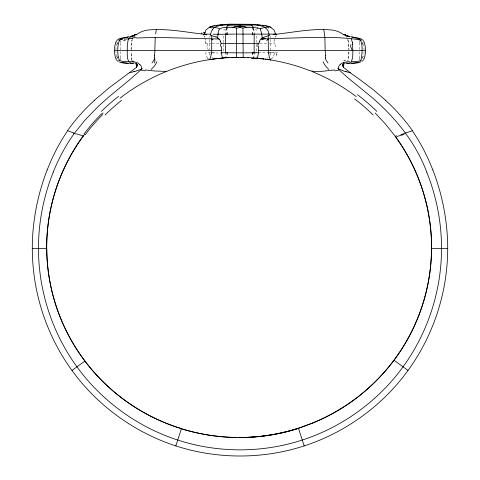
<?xml version="1.0" encoding="UTF-8"?>
<svg xmlns="http://www.w3.org/2000/svg" width="480" height="480" viewBox="0 0 480 480"><rect width="100%" height="100%" fill="white"/><g stroke="black" fill="none" stroke-linecap="round" stroke-linejoin="round"><path stroke-width="0.36" stroke-dasharray="2.4 1.8" d="M115.938 49.812L116.238 43.824M120.348 49.812L120.42 45.966A19.998 15.9 90 0 1 120.582 44.076L120.774 42.96M223.56 42.564L223.578 37.476A29.358 4.098 -90 0 1 223.608 35.496M256.632 44.4L256.614 49.488A29.358 4.368 90 0 1 256.584 51.468M131.094 49.392L131.28 44.232L131.976 40.254M131.094 49.878L131.322 43.83L132.21 39.576M348.906 51.69L348.042 60.354M359.652 51.69L359.58 54.906A19.998 15.9 90 0 1 359.418 56.802L359.226 57.912M364.062 51.69L363.774 56.964M348.906 52.11L348.678 56.964L347.664 61.47M209.808 39.546L209.85 48.882A27.3 20.13 90 0 0 210.168 52.656L205.758 52.758L205.974 54.708M274.092 43.932L274.248 42.378M274.17 53.88L274.254 52.752L269.37 52.656M274.164 53.964L274.038 54.75A9.522 7.884 12.8 0 1 272.838 57.366M223.902 30.282L224.112 29.238M256.272 56.73L256.224 56.988M363.528 58.206L363.354 58.824M274.68 40.17L274.824 39.63M116.49 42.594L116.67 41.988M276.27 35.394L275.604 37.236L275.514 36.24A23.22 23.052 -90 0 0 275.412 35.466M346.002 36.696L346.038 36.882M133.962 36.882L133.998 36.696M272.904 57.438L271.512 58.794M268.212 57.468L267.486 58.188M133.608 37.224L135.06 35.88M268.614 28.278L268.212 28.482M205.752 42.378L205.872 43.482L210.756 43.482M212.214 43.482L220.182 43.482M260.016 43.482L267.594 43.482M269.424 43.482L273.966 43.482M212.358 52.668L216.096 52.71M212.67 58.188L211.824 57.3M211.782 28.41L211.38 28.206M208.236 58.566A9.618 9.6 15.4 0 1 207.624 58.086L207.636 58.068A9.132 7.53 -11 0 0 208.158 58.572M207.588 58.02L207.108 57.432A9.654 7.896 -37.2 0 1 206.298 54.63M204.138 36.522L204.468 37.392L204.54 36.552A24.024 23.82 -90 0 1 204.69 35.328M203.97 36.09L203.73 35.406M363.33 41.988L363.51 42.594M116.646 58.824L116.472 58.206M347.79 39.576L348.654 43.632L348.906 49.392M205.188 39.63L205.332 40.17M256.062 29.238L256.278 30.282M348.024 40.254L348.678 43.83L348.906 49.878M131.958 60.354L131.094 51.69M131.868 59.958L131.094 52.11M359.226 42.96L359.412 44.076A19.998 15.9 -90 0 1 359.574 45.966L359.652 49.812M120.774 57.912L120.588 56.802A19.998 15.9 -90 0 1 120.426 54.906L120.348 51.69M363.762 43.824L364.062 49.812M116.226 56.964L115.938 51.69M205.872 43.482L205.902 43.932M270.372 39.546L270.324 48.882A27.3 20.298 -90 0 1 270.006 52.656M256.632 42.564L256.614 37.476A29.358 4.368 90 0 0 256.584 35.496M223.56 44.4L223.578 49.488A29.358 4.098 90 0 0 223.608 51.468M132.036 60.648A3.948 3.942 -72.6 0 1 131.988 60.348M131.898 40.236A7.71 7.704 73.9 0 1 132.09 39.618M127.866 34.68A38.286 1.86 19.5 0 1 128.346 34.89M358.98 40.416A6.828 4.95 88.1 0 1 359.748 42.81M133.758 37.08A13.794 13.734 -34.8 0 1 134.16 36.672M359.748 58.062A6.828 4.95 -88.1 0 1 359.028 60.366M120.972 60.366A6.828 4.95 88.1 0 1 120.252 58.062M120.252 42.81A6.828 4.95 -88.1 0 1 121.02 40.416M345.84 36.672A13.794 13.734 34.8 0 1 346.242 37.08M351.654 34.89A38.286 1.86 -19.5 0 1 352.134 34.68M347.91 39.618A7.71 7.704 -73.9 0 1 348.102 40.236M348.012 60.348A3.948 3.942 72.6 0 1 347.964 60.648M270.684 52.794A11.61 10.134 80.6 0 1 270.06 55.47M270.204 36.126A27.3 20.298 90 0 1 270.3 37.8M204.888 39.594A13.506 0.774 76.3 0 1 205.032 40.062M225.852 34.254A13.842 3.15 88.9 0 1 225.9 32.55M224.37 29.454A7.338 4.278 78.4 0 1 224.466 29.046M222.414 53.052A19.092 0.414 0.9 0 1 212.22 52.872M210.87 52.716A12.354 0.45 1.4 0 1 211.224 52.716M209.952 55.032A11.61 10.086 -80.8 0 1 209.484 52.8M254.862 26.754A7.542 1.338 26.8 0 1 255.156 26.844M225.9 54.414A13.842 3.15 -88.9 0 1 225.852 52.332M209.874 37.8A27.3 20.13 -90 0 1 209.976 36.126M254.346 52.356A13.842 3.276 88.9 0 1 254.292 54.474M254.436 52.584A17.91 0.378 -0.9 0 1 277.764 52.416M254.292 32.49A13.842 3.276 -88.9 0 1 254.34 34.224M255.708 29.046A7.338 4.332 -78.3 0 1 255.81 29.448M275.754 36.186A13.992 0.924 -77.2 0 1 275.862 36.066M208.626 50.136A16.92 4.56 -82 0 1 208.668 49.362M205.116 41.064A7.326 1.422 84.8 0 1 205.428 42.888M207.276 43.38A11.838 4.722 89.8 0 1 207.096 49.08M206.934 46.896A16.626 0.78 -87.8 0 1 206.958 46.284M205.236 39.072A26.772 0.414 66.2 0 1 205.416 39.456M276.894 53.67A16.632 4.092 82.3 0 1 276.696 56.328M275.664 46.788A11.856 1.926 89 0 1 275.616 44.52M273.9 41.838A7.32 2.196 -87.9 0 1 274.5 39.42M271.992 58.464A9.414 7.77 11.3 0 1 271.56 58.818M276.786 53.526A16.8 9.498 70.9 0 1 276.582 54.864"/><path stroke-width="0.72" d="M236.502 57.378L236.55 28.968L236.712 28.044L239.544 27.57M221.34 46.416L221.436 53.682L222.486 58.074M431.514 248.316L431.514 248.376A188.634 188.634 0 0 1 393.948 360.222A191.934 191.922 -25.1 0 1 312.996 422.874A191.934 191.91 -4.8 0 0 393.996 360.258A188.634 188.634 -2.7 0 0 431.568 248.376L447.708 248.376M432.846 169.992A220.374 220.374 0 0 1 447.054 232.104C448.386 248.352 447.642 264.744 445.11 280.848A210.732 210.732 0 0 1 425.016 342.666C415.188 362.058 402.252 379.854 386.856 395.208A210.732 210.732 0 0 1 334.26 433.41C314.91 443.322 293.982 450.114 272.502 453.48A210.732 210.732 0 0 1 207.498 453.474C186.018 450.12 165.096 443.316 145.74 433.416A210.732 210.732 0 0 1 93.15 395.202C77.742 379.86 64.818 362.058 54.978 342.672A210.732 210.732 0 0 1 34.896 280.842C32.346 264.744 31.632 248.352 32.934 232.104A220.374 220.374 0 0 1 47.154 169.992M239.832 27.564L239.904 24.516M136.998 65.694L137.01 64.746L135.96 63.828L137.052 65.358L136.704 66.642L137.01 64.746L136.452 64.092M258.606 46.416L258.6 52.284M254.1 53.076L254.106 52.812A29.364 4.32 -90 0 0 254.166 49.488L254.166 37.476A29.364 4.32 90 0 0 254.106 34.152L254.1 33.888M225.6 33.888L225.594 34.152A29.364 4.59 90 0 0 225.534 37.476L225.528 49.488A29.364 4.59 -90 0 0 225.588 52.818L225.6 53.076M242.796 57.396L243.138 57.402L243.186 55.032L242.946 28.056L245.724 27.498M219.156 39.21L218.586 38.664A11.208 7.944 87.6 0 0 217.896 38.166L217.704 37.266A24.414 18.294 90 0 1 217.992 34.308L235.29 34.098M243.138 57.402L243.498 57.366M338.586 68.658L338.562 69.192C346.926 77.538 356.466 84.63 365.544 92.178C392.016 113.34 414.69 140.052 426.756 172.086M218.952 38.994L155.208 37.38L154.794 52.332L154.302 55.446M211.65 53.418L211.758 35.694L210.402 35.334L210.612 34.152L203.808 34.098L204.408 34.128M253.842 56.73L253.77 57.192M258.78 43.986L259.272 41.844M155.622 33.882L156.342 29.526M225.858 30.282L225.948 29.724M136.2 67.188L137.028 65.358L136.524 63.966L137.028 65.358L136.332 66.972M218.124 33.582C217.758 25.428 227.76 27.834 233.04 27.432M204.24 34.344L205.992 29.952L209.514 27.162M117.456 44.1L117.726 42.768M362.274 58.11L362.544 56.778M343.026 65.694L343.476 63.966L342.972 65.358L343.296 66.642L342.99 64.746L344.04 63.828L342.948 65.358L343.8 67.188M227.982 25.554L227.7 24.702L226.806 24.306M253.632 57.87L253.728 57.438A8.352 3.51 84.1 0 0 253.752 57.228M119.856 39.672C116.958 44.73 117.042 56.436 119.886 61.2M175.812 445.926L181.398 428.742A194.49 194.484 0 0 0 236.508 437.502L236.676 437.49M343.296 64.428L342.972 65.358L343.668 66.972M47.124 169.986L51.57 159.372L56.496 149.25L61.866 139.668L67.65 130.692L74.4 133.272L85.356 119.67L98.172 106.494L108.732 96.99L129.264 80.106L142.326 68.568M117.36 60.66L117.576 61.224L119.28 60.69M362.658 40.182L362.406 39.648L360.756 40.164M53.244 172.086C58.752 158.382 65.748 145.254 74.4 133.272M259.776 58.458L257.376 58.218L258.582 52.71L244.338 52.866M132.708 38.376L128.73 38.796L128.148 40.11L127.32 44.916L127.236 54.156L127.668 58.764L128.73 61.608L130.962 63.258L133.386 63.114M346.656 63.144C349.644 64.398 351.768 60.342 355.032 61.572C357.084 61.272 360.456 61.812 361.14 59.43C362.292 53.508 362.898 43.68 360.168 39.666M116.502 40.56C113.808 46.47 113.808 54.408 116.502 60.312M128.874 38.544L130.962 36.516L133.206 36.126M363.498 60.312C366.192 54.408 366.192 46.47 363.498 40.56M351.306 61.554C353.742 56.682 352.488 50.142 352.668 44.718M212.31 29.814L212.016 30.276A12.87 12.804 89.1 0 0 210.69 34.164M226.938 27.078L227.364 26.52M84.54 134.304L83.364 135.882A188.604 188.598 67.7 0 0 46.698 247.434L46.752 248.376A188.652 188.652 0 0 0 84.936 361.038A192.108 192.066 -0.5 0 0 181.428 428.628M137.064 66.552L136.704 66.96M343.548 64.092L342.99 64.746L343.002 65.694M136.602 67.068L136.278 67.404M262.74 37.752L260.814 39.21A7.026 5.016 -87.5 0 0 259.32 41.874M101.904 114.222L103.098 113.028M135.648 68.01L109.176 87.792L94.422 100.248M343.038 64.728L344.148 63.816M136.296 34.836C139.542 32.118 143.64 30.612 147.804 30.042C167.52 28.08 187.218 32.538 206.766 34.548M119.988 98.202C146.166 77.754 177.726 64.296 210.582 59.466M71.952 370.47L84.912 361.056A188.652 188.646 -65.2 0 1 46.704 248.376L32.286 248.376M133.548 63.144L131.928 63.474L130.188 63.126M130.188 36.738L131.826 36.072L133.194 36.24M246.426 27.474A16.086 4.41 9.9 0 1 246.696 27.456L255.006 27.636L260.322 28.788L263.844 27.642L268.662 27.18M210.372 59.28L209.94 59.562M209.562 27.588L210.012 27.366M346.806 36.24L348.174 36.072L349.812 36.738M120.306 39.054L128.13 37.044M131.772 36.078L135.996 34.452M263.868 37.188L269.43 35.382L267.966 30.546L265.11 27.444A9.564 9.456 42.4 0 0 264.276 26.958L260.328 25.638A27.852 27.51 40.8 0 0 259.518 25.482C246.534 24.03 233.292 24.03 220.308 25.482M136.122 34.452L132.144 36.078M270.252 27.426L270.882 27.21M210.576 27.126L211.446 26.796M209.832 59.574L209.838 59.532A9.618 9.6 15.4 0 1 209.376 59.28M349.812 63.126L348.072 63.474L346.452 63.144M118.428 39.054L121.2 38.136L129.36 36.66M209.754 59.568L209.406 59.646M209.67 59.592L209.508 59.502A9.132 7.53 -11 0 1 209.112 59.262M346.794 36.126L349.398 36.738M133.284 35.574L135.27 34.878L134.082 35.292M242.946 28.044L240.174 27.576M137.058 70.668L141.438 69.192L141.414 68.658M234.978 26.688L237.342 26.13M211.914 26.64L212.4 26.496M343.71 62.376L349.53 61.614M130.884 72.498L134.28 71.502M130.188 72.708L129.684 72.846M400.896 134.676L412.344 130.692L418.134 139.668L423.504 149.25L428.43 159.372L432.876 169.986M358.596 62.322L351.87 63.33M396.756 135.852L395.202 136.29L385.548 124.134L375.168 113.028M360.282 62.322L356.526 63.048L350.64 63.39M121.314 39.642L122.49 39.414M213.648 26.166L214.32 26.016M273.12 34.572C292.848 32.592 312.768 27.93 332.664 30.114C336.666 30.714 340.578 32.226 343.704 34.836M216.132 25.68L217.728 25.446M334.728 69.984C325.326 70.548 315.15 73.488 306.288 69.318C294.282 64.896 281.838 61.668 269.202 59.694M210.48 59.478L211.422 59.34M210.78 59.436L211.146 59.382M211.374 59.352L212.16 59.238M212.082 59.25L213.108 59.106M212.406 59.202L212.718 59.16M212.946 59.13L214.128 58.974M214.014 58.986L215.7 58.776M263.67 58.836L263.088 58.842M215.628 58.782L216.36 58.698M238.554 25.956L251.85 25.734M216.252 58.71L216.684 58.656M216.558 58.674L217.338 58.584M217.248 58.596L217.668 58.548M217.542 58.56L217.998 58.512M217.914 58.518L223.638 57.978M219.75 25.206L222.618 24.966M124.23 39.198L128.73 38.796M136.464 38.022L155.208 37.38M223.806 57.966L228.306 57.66M228.246 57.666L228.648 57.642M228.57 57.648L231.486 57.51M275.58 34.128L276.192 34.104L236.436 34.098M227.916 25.734L241.17 25.956M227.118 24.72L230.724 24.606M231.462 57.51L232.788 57.462M232.734 57.468L233.442 57.444M233.436 57.444L233.754 57.432M233.7 57.438L234.732 57.408M261.024 38.994L288.924 38.136C312.156 37.434 335.604 36.294 358.686 39.642M234.69 57.408L235.026 57.402M234.996 57.402L235.386 57.396M235.38 57.396L236.01 57.384M235.974 57.384L236.982 57.372M236.958 57.372L237.642 57.366M237.636 57.366L238.614 57.36M238.59 57.36L238.92 57.36M253.266 24.306L252.912 24.324L265.848 25.698A22.212 22.212 0 0 1 270.45 27.12L270.882 27.168M219.462 28.794C217.95 27.414 207.06 26.544 209.988 27.498M218.004 34.308L213.024 34.212M221.154 43.482L258.858 43.482M114.816 50.436L221.31 50.436M258.636 50.436L365.184 50.436M243.186 52.866L221.394 52.716M238.908 57.36L240.57 57.366M128.73 61.608L122.568 61.416L119.352 60.492M238.968 437.502L239.136 437.502A194.472 194.382 -13 0 0 298.428 428.196M129.648 61.608C133.134 61.644 137.178 61.782 139.764 64.47M240.54 57.366L241.548 57.378M241.518 57.372L242.526 57.39M166.452 71.448L154.734 70.968L145.272 69.984M242.502 57.39L242.832 57.396M243.468 57.408L243.798 57.414M249.36 24.606L252.966 24.72M243.768 57.414L244.476 57.432M244.452 57.432L244.764 57.444M244.74 57.438L248.052 57.564M129.36 63.39L123.474 63.048L119.718 62.322M247.962 57.558L248.688 57.594M248.628 57.594L256.476 58.134M128.13 63.33L121.404 62.322M257.466 24.966L260.334 25.206M256.44 58.128L257.376 58.218M233.964 27.498L236.712 28.044M260.106 58.494L259.674 58.446A15.168 1.158 5.6 0 0 256.746 58.176M259.956 58.476L260.436 58.53M260.31 58.512L260.772 58.566M260.658 58.554L263.202 58.854M263.418 58.878L265.212 59.112M262.356 25.446L263.952 25.68M265.158 59.106L267.708 59.466M265.422 59.142L265.746 59.19M215.844 58.752L215.28 58.668M267.042 59.37L267.366 59.418M267.606 59.454L268.404 59.574M268.332 59.562L269.31 59.712M268.668 59.616L268.968 59.658M360.168 61.206L360.666 61.104L360.66 60.522M270.246 59.862L270.576 59.916M242.376 26.13L244.728 26.688M351.87 37.044L359.694 39.054M350.64 36.66L358.8 38.136L361.572 39.054M385.578 100.248L373.866 90.198L360.15 79.812L350.43 72.864L345.72 71.502M211.758 35.694L215.904 37.086M83.244 135.852L76.62 133.95M342.942 70.668L337.674 68.568M346.716 35.574L344.73 34.878L348.228 36.078M347.856 36.078L343.878 34.452M260.298 28.788L261.636 33.582M311.874 71.472C327.678 77.844 342.63 86.316 356.208 96.606M360.756 60.708L362.406 61.224L362.658 60.69M119.28 40.182L117.594 39.648L117.36 40.218M344.004 34.452L345.918 35.292M270.432 27.162L273.954 29.952L275.7 34.332M217.026 37.626L217.668 37.998M393.972 360.24L408.048 370.47M350.43 72.864L344.352 68.01M135.852 63.816L136.962 64.728M343.722 67.404L343.398 67.068M343.296 66.96L342.936 66.552M252.384 26.52L252.798 27.078M351.27 38.796L352.476 42.846M304.188 445.926L298.476 428.34L313.02 422.928L298.446 428.244A194.472 194.472 0 0 1 239.136 437.532M220.68 41.844L221.154 43.89M325.698 55.446C324.444 46.878 325.782 38.004 323.652 29.484M224.142 57.846L224.166 57.936A15.348 1.2 -5.2 0 0 218.178 58.476M226.068 57.798L225.996 57.486A8.352 3.576 -84.1 0 1 225.966 57.228L225.858 56.682M136.704 64.428L136.974 65.694M362.274 42.768L362.544 44.1M117.456 56.778L117.726 58.11M251.796 25.554L252.036 24.798L252.894 24.324L229.824 24.174L220.782 24.726L214.098 25.698A22.212 22.212 0 0 0 209.496 27.12M253.764 29.724L253.854 30.282M268.35 53.418L268.242 35.7M262.098 38.142L262.062 37.38A24.792 18.432 -90 0 0 261.768 34.308M385.518 100.314A184.056 184.044 71.9 0 1 412.452 130.62M67.548 130.62A184.056 184.044 -71.9 0 1 94.482 100.314M426.738 172.092A206.448 206.448 0 0 1 441.39 240.474C441.918 253.644 441.066 266.862 439.026 279.882A204.474 204.474 0 0 1 419.526 339.87C409.986 358.686 397.434 375.954 382.494 390.846A204.474 204.474 0 0 1 331.464 427.92C312.684 437.538 292.38 444.126 271.536 447.396A204.474 204.474 0 0 1 208.464 447.39C187.62 444.132 167.316 437.526 148.536 427.926A204.474 204.474 0 0 1 97.506 390.846C82.56 375.96 70.02 358.68 60.468 339.87A204.474 204.474 0 0 1 40.98 279.882C38.928 266.862 38.088 253.644 38.604 240.474A206.448 206.448 0 0 1 53.262 172.092M404.052 134.436A28.836 1.548 -15.5 0 1 397.02 136.446M132.462 61.176A16.464 1.248 -2.9 0 1 133.386 61.218M298.488 428.376A189.516 189.516 0 0 1 236.514 437.436M128.736 38.976A27.756 5.148 -89.3 0 1 128.886 38.712M123.63 40.428A21.372 8.55 6.8 0 1 125.238 40.29M119.484 40.23A8.574 4.176 10.6 0 1 121.254 39.594M154.566 55.47A38.286 20.724 8 0 1 154.302 57.942M154.812 57.9A37.53 18.768 -6.8 0 1 152.004 62.958M156.876 61.758A39.576 17.484 -14.9 0 1 151.14 69.444M145.176 70.872A31.35 28.998 16.8 0 1 141.216 70.086M236.514 437.448A194.49 194.43 1.5 0 1 181.404 428.712A192.108 192.108 -19.2 0 1 84.864 361.092M154.68 62.934A61.794 1.386 -86.6 0 1 154.95 59.28M135.294 63.246A5.652 5.628 9.5 0 1 134.748 63.12M139.8 64.41A12.132 7.134 -62 0 1 141.744 68.418M338.784 70.086A31.35 28.998 -16.8 0 1 334.824 70.872M346.11 71.736A13.56 2.004 23.5 0 1 343.254 70.902M131.778 38.028A23.142 3.39 -3.8 0 1 136.05 37.608M211.212 53.364A16.878 15.288 42.5 0 1 209.556 59.736M270.612 60.066A16.998 15.396 -42.5 0 1 268.782 53.364M136.746 70.902A13.56 2.004 -23.5 0 1 133.89 71.736M350.304 45.762A53.808 7.848 78.5 0 1 352.038 50.082M338.256 68.418A12.132 7.134 62 0 1 340.2 64.41M340.296 64.35A22.578 13.32 46.2 0 1 343.866 62.628M344.01 60.534A18.198 3.288 7.5 0 1 345.246 60.21M345.252 63.12A5.652 5.628 -9.5 0 1 344.706 63.246M325.698 57.942A38.286 20.724 -8 0 1 325.434 55.47M327.996 62.958A37.53 18.768 6.8 0 1 325.188 57.9M328.86 69.444A39.576 17.484 14.9 0 1 323.124 61.758M76.098 134.016A17.538 2.082 14.6 0 1 73.668 133.26M358.746 39.594A8.574 4.176 -10.6 0 1 360.516 40.23M352.494 42.78A6.288 1.086 88.8 0 1 352.692 44.682M350.73 44.58A53.832 8.166 79.9 0 1 351.018 45.252M46.65 247.434A188.574 188.574 0 0 1 83.358 135.882M253.884 52.992A42.834 0.384 0.3 0 1 252.69 52.998M225.678 33.978A42.834 0.384 0.3 0 1 226.848 33.972M227.112 34.686A13.302 2.586 89.6 0 1 227.184 32.28M226.206 30.018A7.68 3.288 84.1 0 1 226.818 27.78M227.112 28.95A8.55 2.856 -83.4 0 1 227.292 28.524M218.106 34.338A17.004 12.492 -89.6 0 1 218.226 33.618M227.184 54.684A13.302 2.586 -89.6 0 1 227.112 52.278M201.168 33.174A47.688 2.712 5.3 0 1 202.164 33.03M212.28 29.79A8.49 8.454 -45.2 0 1 214.704 27.414M214.662 27.336A15.894 15.678 -43.2 0 1 220.32 25.596M239.832 27.498A7.836 7.056 -0.7 0 1 240.12 27.504M239.544 27.642A7.836 6.918 -0.5 0 1 239.832 27.642M245.388 27.336A15.18 4.464 11.1 0 1 246.054 27.27M244.674 26.784A10.17 7.848 -35.1 0 1 246.354 27.486M252.444 28.566A8.55 2.778 83.4 0 1 252.612 28.986M252.912 27.786A7.68 3.228 -84.1 0 1 253.506 30.024M257.856 27.804A28.92 0.972 -6.2 0 1 257.268 27.876M261.534 33.618A17.004 12.384 89.6 0 1 261.654 34.338M203.292 32.82A36.678 5.562 25.4 0 1 205.2 32.538M252.012 25.806A10.644 1.902 28.2 0 1 251.91 25.608M252.954 26.922A9.474 1.722 27.1 0 1 253.662 27.12M265.644 26.028A20.982 20.976 -11.8 0 1 269.436 27.06M224.682 57.612A20.574 2.214 -5.6 0 1 229.098 57.336M251.334 58.374A24.348 1.95 5.6 0 1 257.028 58.812M261.924 39.432A36.672 3.42 -20.2 0 1 265.404 38.418M252.582 52.254A13.302 2.466 89.6 0 1 252.516 54.618M258.558 52.278A19.554 13.386 82.7 0 1 258.534 52.698M252.516 32.346A13.302 2.466 -89.6 0 1 252.582 34.71M233.076 27.414A16.086 4.422 -10.1 0 1 233.346 27.432M232.986 27.624A15.18 4.146 -10.1 0 1 233.634 27.66M233.34 27.486A10.17 7.884 34.5 0 1 235.032 26.784M227.856 25.614A10.644 1.854 -28.3 0 1 227.748 25.812M226.056 27.156A9.474 1.68 -27.2 0 1 226.746 26.958M237.648 26.58A23.166 14.244 16 0 1 238.836 26.436M240.888 26.43A23.166 14.196 -16.4 0 1 242.07 26.58M262.812 38.148A21.888 14.676 -77.6 0 1 263.916 37.548M204.756 34.56A24.198 2.442 21 0 1 206.694 34.8M211.908 39.456A28.044 3.12 23.6 0 1 213.09 39.852M219.186 39.162A7.026 5.088 88.9 0 1 220.74 41.802M220.41 44.166A15.09 9.588 88.8 0 1 220.548 46.416M257.88 46.416A15.066 11.16 -89.5 0 1 258.06 43.818M274.914 34.098A24.03 2.52 -22 0 1 276.012 34.2M268.026 39.21A28.518 3.276 -39.9 0 1 266.598 40.644M215.946 36.702A23.616 16.23 82.4 0 1 217.098 37.182M357.57 94.776A187.806 186.09 52.3 0 1 376.806 111.366M354.558 98.844A187.536 180.228 48.3 0 1 373.188 115.056M84.06 133.944A190.158 190.104 89.8 0 1 101.502 113.814M101.454 111.342A186.87 184.17 -53.3 0 1 118.59 96.366M105.03 114.996A187.212 179.922 -46.4 0 1 121.644 100.368M85.17 134.778A190.332 189.132 -53 0 1 102.462 114.774M262.806 58.872A11.016 0.402 6.3 0 1 263.856 59.004M260.382 58.65A13.314 0.702 5.9 0 1 262.368 58.878M215.772 58.752A11.676 0.558 -5.6 0 1 216.156 58.71M213.318 58.998A10.002 0.414 -5.8 0 1 214.698 58.818M431.586 247.434A188.55 188.49 -80.5 0 0 395.196 136.29A188.586 188.58 -78.6 0 1 431.592 247.434"/></g></svg>
